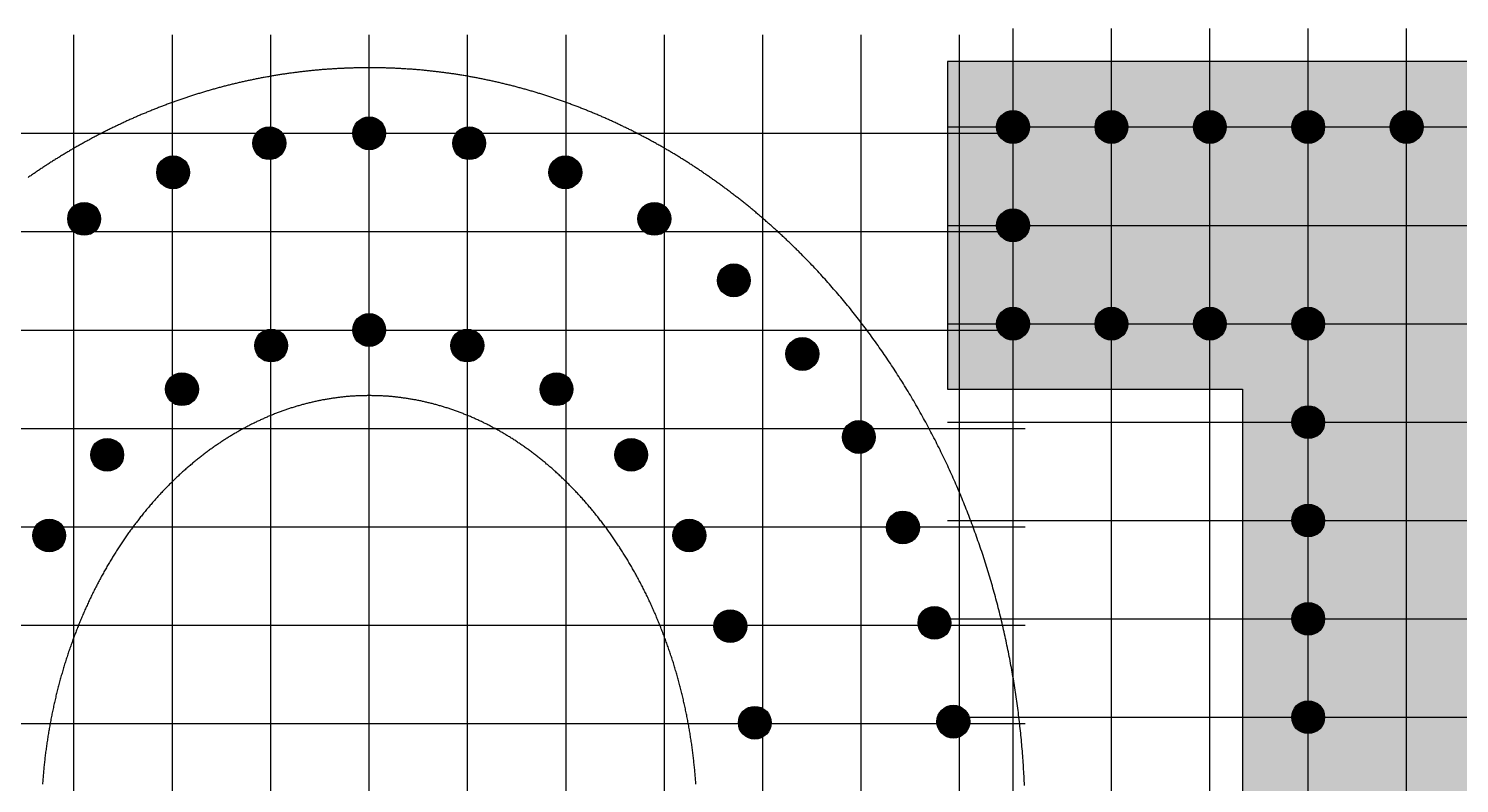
# Model space of a CAD drawing. Header units: inches. Extents: x 0 to 4525, y 0 to 244.
# Drawn here: x 52.55 to 74.36, y 12.54 to 24.05 of the extents above; entities that cross this region are included whole.
import ezdxf

# ---------------------------------------------------------------- set-up
doc = ezdxf.new("R2010")
doc.units = ezdxf.units.IN
for name, color, linetype in [('LetterFill', 7, 'Continuous'), ('LetterOutlines', 61, 'Continuous'), ('PixelFill', 22, 'Continuous'), ('PixelGuides', 160, 'Continuous'), ('PixelHoles', 90, 'Continuous')]:
    doc.layers.add(name, color=color, linetype=linetype)

# ---------------------------------------------------------------- blocks, each defined once
blk = doc.blocks.new('Pixel')
at = {"layer": 'PixelFill'}
h = blk.add_hatch(color=256, dxfattribs=at)
h.paths.add_polyline_path([(0, 0.25), (0, 0), (0.25, 0, 0.414214)])
h.paths.add_polyline_path([(0, 0.25, 0.414214), (-0.25, 0), (0, 0)])
h.paths.add_polyline_path([(0, 0), (-0.25, 0, 0.414214), (0, -0.25)])
h.paths.add_polyline_path([(0.25, 0), (0, 0), (0, -0.25, 0.414214)])
h = blk.add_hatch(color=256, dxfattribs=at)
edge = h.paths.add_edge_path()
edge.add_line((0, 0), (0, 0.25))
edge.add_arc((0, 0), 0.25, 90, 180)
edge.add_line((-0.25, 0), (0, 0))
h = blk.add_hatch(color=256, dxfattribs=at)
edge = h.paths.add_edge_path()
edge.add_line((0, 0), (0.25, 0))
edge.add_arc((0, 0), 0.25, 0, 90)
edge.add_line((0, 0.25), (0, 0))
h = blk.add_hatch(color=256, dxfattribs=at)
edge = h.paths.add_edge_path()
edge.add_line((0, -0.25), (0, 0))
edge.add_line((0, 0), (-0.25, 0))
edge.add_arc((0, 0), 0.25, 180, 270)
h = blk.add_hatch(color=256, dxfattribs=at)
edge = h.paths.add_edge_path()
edge.add_line((0, 0), (0, -0.25))
edge.add_arc((0, 0), 0.25, 270, 360)
edge.add_line((0.25, 0), (0, 0))
at = {"layer": 'PixelHoles'}
blk.add_circle((0, 0), 0.25, dxfattribs=at)

msp = doc.modelspace()

# ---------------------------------------------------------------- hatches: boundary and pattern name
at = {"layer": 'LetterFill'}
msp.add_hatch(color=256, dxfattribs=at).paths.add_polyline_path([(66.555, 18.554), (71.055, 18.554), (71.055, 5.554), (66.555, 5.554), (66.555, 0.554), (80.555, 0.554), (80.555, 5.554), (76.055, 5.554), (76.055, 18.554), (80.555, 18.554), (80.555, 23.554), (66.555, 23.554)])

# ---------------------------------------------------------------- linework, layer by layer
at = {"layer": 'LetterOutlines'}
msp.add_lwpolyline([(66.555, 0.554), (80.555, 0.554), (80.555, 5.554), (76.055, 5.554), (76.055, 18.554), (80.555, 18.554), (80.555, 23.554), (66.555, 23.554), (66.555, 18.554), (71.055, 18.554), (71.055, 5.554), (66.555, 5.554)], close=True, dxfattribs=at)
for points in [[(67.73, 12.515), (67.728, 12.55), (67.726, 12.585), (67.725, 12.619), (67.723, 12.654), (67.721, 12.689), (67.719, 12.724), (67.717, 12.758), (67.715, 12.793), (67.713, 12.828), (67.71, 12.863), (67.708, 12.897), (67.705, 12.932), (67.703, 12.967), (67.7, 13.002), (67.697, 13.036), (67.694, 13.071), (67.691, 13.106), (67.688, 13.14), (67.685, 13.175), (67.682, 13.21), (67.679, 13.244), (67.675, 13.279), (67.672, 13.313), (67.668, 13.348), (67.664, 13.383), (67.66, 13.417), (67.657, 13.452), (67.653, 13.486), (67.648, 13.521), (67.644, 13.555), (67.64, 13.59), (67.636, 13.624), (67.631, 13.659), (67.627, 13.693), (67.622, 13.728), (67.617, 13.762), (67.613, 13.797), (67.608, 13.831), (67.603, 13.865), (67.598, 13.9), (67.592, 13.934), (67.587, 13.968), (67.582, 14.003), (67.576, 14.037), (67.571, 14.071), (67.565, 14.106), (67.56, 14.14), (67.554, 14.174), (67.548, 14.208), (67.542, 14.242), (67.536, 14.277), (67.53, 14.311), (67.524, 14.345), (67.517, 14.379), (67.511, 14.413), (67.504, 14.447), (67.498, 14.481), (67.491, 14.515), (67.484, 14.549), (67.477, 14.583), (67.47, 14.617), (67.463, 14.651), (67.456, 14.685), (67.449, 14.719), (67.442, 14.753), (67.434, 14.786), (67.427, 14.82), (67.419, 14.854), (67.412, 14.888), (67.404, 14.922), (67.396, 14.955), (67.388, 14.989), (67.38, 15.023), (67.372, 15.056), (67.364, 15.09), (67.355, 15.123), (67.347, 15.157), (67.339, 15.19), (67.33, 15.224), (67.321, 15.257), (67.313, 15.291), (67.304, 15.324), (67.295, 15.357), (67.286, 15.391), (67.277, 15.424), (67.268, 15.457), (67.258, 15.491), (67.249, 15.524), (67.24, 15.557), (67.23, 15.59), (67.221, 15.623), (67.211, 15.656), (67.201, 15.689), (67.191, 15.722), (67.181, 15.755), (67.171, 15.788), (67.161, 15.821), (67.151, 15.854), (67.141, 15.887), (67.13, 15.92), (67.12, 15.952), (67.109, 15.985), (67.098, 16.018), (67.088, 16.05), (67.077, 16.083), (67.066, 16.116), (67.055, 16.148), (67.044, 16.181), (67.033, 16.213), (67.021, 16.246), (67.01, 16.278), (66.999, 16.31), (66.987, 16.343), (66.975, 16.375), (66.964, 16.407), (66.952, 16.439), (66.94, 16.472), (66.928, 16.504), (66.916, 16.536), (66.904, 16.568), (66.892, 16.6), (66.879, 16.632), (66.867, 16.664), (66.855, 16.696), (66.842, 16.727), (66.829, 16.759), (66.817, 16.791), (66.804, 16.823), (66.791, 16.854), (66.778, 16.886), (66.765, 16.917), (66.752, 16.949), (66.739, 16.98), (66.725, 17.012), (66.712, 17.043), (66.698, 17.075), (66.685, 17.106), (66.671, 17.137), (66.657, 17.168), (66.644, 17.2), (66.63, 17.231), (66.616, 17.262), (66.602, 17.293), (66.588, 17.324), (66.573, 17.355), (66.559, 17.386), (66.545, 17.416), (66.53, 17.447), (66.516, 17.478), (66.501, 17.509), (66.486, 17.539), (66.471, 17.57), (66.457, 17.6), (66.442, 17.631), (66.427, 17.661), (66.411, 17.692), (66.396, 17.722), (66.381, 17.752), (66.366, 17.782), (66.35, 17.813), (66.335, 17.843), (66.319, 17.873), (66.303, 17.903), (66.287, 17.933), (66.272, 17.963), (66.256, 17.992), (66.24, 18.022), (66.224, 18.052), (66.207, 18.082), (66.191, 18.111), (66.175, 18.141), (66.158, 18.17), (66.142, 18.2), (66.125, 18.229), (66.109, 18.259), (66.092, 18.288), (66.075, 18.317), (66.058, 18.346), (66.041, 18.376), (66.024, 18.405), (66.007, 18.434), (65.99, 18.463), (65.973, 18.491), (65.955, 18.52), (65.938, 18.549), (65.92, 18.578), (65.903, 18.606), (65.885, 18.635), (65.868, 18.664), (65.85, 18.692), (65.832, 18.721), (65.814, 18.749), (65.796, 18.777), (65.778, 18.805), (65.76, 18.834), (65.741, 18.862), (65.723, 18.89), (65.705, 18.918), (65.686, 18.946), (65.667, 18.974), (65.649, 19.001), (65.63, 19.029), (65.611, 19.057), (65.592, 19.084), (65.574, 19.112), (65.554, 19.139), (65.535, 19.167), (65.516, 19.194), (65.497, 19.221), (65.478, 19.249), (65.458, 19.276), (65.439, 19.303), (65.419, 19.33), (65.4, 19.357), (65.38, 19.384), (65.36, 19.41), (65.34, 19.437), (65.321, 19.464), (65.301, 19.49), (65.28, 19.517), (65.26, 19.544), (65.24, 19.57), (65.22, 19.596), (65.2, 19.623), (65.179, 19.649), (65.159, 19.675), (65.138, 19.701), (65.117, 19.727), (65.097, 19.753), (65.076, 19.779), (65.055, 19.804), (65.034, 19.83), (65.013, 19.856), (64.992, 19.881), (64.971, 19.907), (64.95, 19.932), (64.929, 19.957), (64.907, 19.983), (64.886, 20.008), (64.864, 20.033), (64.843, 20.058), (64.821, 20.083), (64.8, 20.108), (64.778, 20.133), (64.756, 20.157), (64.734, 20.182), (64.712, 20.207), (64.69, 20.231), (64.668, 20.256), (64.646, 20.28), (64.624, 20.304), (64.601, 20.329), (64.579, 20.353), (64.557, 20.377), (64.534, 20.401), (64.512, 20.425), (64.489, 20.448), (64.466, 20.472), (64.444, 20.496), (64.421, 20.519), (64.398, 20.543), (64.375, 20.566), (64.352, 20.59), (64.329, 20.613), (64.317, 20.625), (64.306, 20.636), (64.294, 20.648), (64.283, 20.659), (64.271, 20.671), (64.259, 20.682), (64.248, 20.694), (64.236, 20.705), (64.224, 20.717), (64.213, 20.728), (64.201, 20.74), (64.189, 20.751), (64.177, 20.762), (64.166, 20.774), (64.154, 20.785), (64.142, 20.796), (64.13, 20.808), (64.118, 20.819), (64.107, 20.83), (64.095, 20.841), (64.083, 20.853), (64.071, 20.864), (64.059, 20.875), (64.047, 20.886), (64.035, 20.897), (64.023, 20.908), (64.011, 20.919), (63.999, 20.93), (63.987, 20.941), (63.975, 20.952), (63.963, 20.963), (63.951, 20.974), (63.939, 20.985), (63.927, 20.996), (63.915, 21.007), (63.903, 21.018), (63.891, 21.029), (63.879, 21.04), (63.867, 21.051), (63.854, 21.062), (63.842, 21.072), (63.83, 21.083), (63.818, 21.094), (63.806, 21.105), (63.793, 21.115), (63.781, 21.126), (63.769, 21.137), (63.757, 21.147), (63.744, 21.158), (63.732, 21.169), (63.72, 21.179), (63.707, 21.19), (63.695, 21.2), (63.683, 21.211), (63.67, 21.221), (63.658, 21.232), (63.645, 21.242), (63.633, 21.253), (63.621, 21.263), (63.608, 21.273), (63.596, 21.284), (63.583, 21.294), (63.571, 21.304), (63.558, 21.315), (63.546, 21.325), (63.533, 21.335), (63.521, 21.345), (63.508, 21.356), (63.495, 21.366), (63.483, 21.376), (63.47, 21.386), (63.458, 21.396), (63.445, 21.406), (63.432, 21.417), (63.42, 21.427), (63.407, 21.437), (63.394, 21.447), (63.381, 21.457), (63.369, 21.467), (63.356, 21.477), (63.343, 21.486), (63.33, 21.496), (63.318, 21.506), (63.305, 21.516), (63.292, 21.526), (63.279, 21.536), (63.266, 21.546), (63.254, 21.555), (63.241, 21.565), (63.228, 21.575), (63.215, 21.585), (63.202, 21.594), (63.189, 21.604), (63.176, 21.614), (63.163, 21.623), (63.15, 21.633), (63.137, 21.642), (63.124, 21.652), (63.111, 21.661), (63.098, 21.671), (63.085, 21.68), (63.072, 21.69), (63.059, 21.699), (63.046, 21.709), (63.033, 21.718), (63.02, 21.727), (63.007, 21.737), (62.994, 21.746), (62.981, 21.755), (62.968, 21.765), (62.954, 21.774), (62.941, 21.783), (62.928, 21.792), (62.915, 21.802), (62.902, 21.811), (62.888, 21.82), (62.875, 21.829), (62.862, 21.838), (62.849, 21.847), (62.835, 21.856), (62.822, 21.865), (62.809, 21.874), (62.795, 21.883), (62.782, 21.892), (62.769, 21.901), (62.755, 21.91), (62.742, 21.919), (62.729, 21.928), (62.715, 21.937), (62.702, 21.945), (62.689, 21.954), (62.675, 21.963), (62.662, 21.972), (62.648, 21.98), (62.635, 21.989), (62.621, 21.998), (62.608, 22.006), (62.594, 22.015), (62.581, 22.024), (62.567, 22.032), (62.554, 22.041), (62.54, 22.049), (62.527, 22.058), (62.513, 22.066), (62.499, 22.075), (62.486, 22.083), (62.472, 22.092), (62.459, 22.1), (62.445, 22.108), (62.431, 22.117), (62.418, 22.125), (62.404, 22.133), (62.39, 22.142), (62.377, 22.15), (62.363, 22.158), (62.349, 22.166), (62.335, 22.174), (62.322, 22.183), (62.308, 22.191), (62.294, 22.199), (62.28, 22.207), (62.267, 22.215), (62.253, 22.223), (62.239, 22.231), (62.225, 22.239), (62.211, 22.247), (62.198, 22.255), (62.184, 22.263), (62.17, 22.271), (62.156, 22.278), (62.142, 22.286), (62.128, 22.294), (62.114, 22.302), (62.1, 22.31), (62.086, 22.317), (62.072, 22.325), (62.058, 22.333), (62.044, 22.34), (62.03, 22.348), (62.016, 22.356), (62.002, 22.363), (61.988, 22.371), (61.974, 22.378), (61.96, 22.386), (61.946, 22.393), (61.932, 22.401), (61.918, 22.408), (61.904, 22.416), (61.89, 22.423), (61.876, 22.43), (61.862, 22.438), (61.848, 22.445), (61.834, 22.452), (61.819, 22.459), (61.805, 22.467), (61.791, 22.474), (61.777, 22.481), (61.763, 22.488), (61.749, 22.495), (61.734, 22.503), (61.72, 22.51), (61.706, 22.517), (61.692, 22.524), (61.677, 22.531), (61.663, 22.538), (61.649, 22.545), (61.635, 22.552), (61.62, 22.558), (61.606, 22.565), (61.592, 22.572), (61.577, 22.579), (61.563, 22.586), (61.549, 22.593), (61.534, 22.599), (61.52, 22.606), (61.506, 22.613), (61.491, 22.62), (61.477, 22.626), (61.463, 22.633), (61.448, 22.639), (61.434, 22.646), (61.419, 22.653), (61.405, 22.659), (61.391, 22.666), (61.376, 22.672), (61.362, 22.679), (61.347, 22.685), (61.333, 22.691), (61.318, 22.698), (61.304, 22.704), (61.289, 22.71), (61.275, 22.717), (61.26, 22.723), (61.246, 22.729), (61.231, 22.735), (61.217, 22.742), (61.202, 22.748), (61.187, 22.754), (61.173, 22.76), (61.158, 22.766), (61.144, 22.772), (61.129, 22.778), (61.114, 22.784), (61.1, 22.79), (61.085, 22.796), (61.071, 22.802), (61.056, 22.808), (61.041, 22.814), (61.027, 22.82), (61.012, 22.826), (60.997, 22.832), (60.983, 22.837), (60.968, 22.843), (60.953, 22.849), (60.939, 22.855), (60.924, 22.86), (60.909, 22.866), (60.894, 22.872), (60.88, 22.877), (60.865, 22.883), (60.85, 22.888), (60.835, 22.894), (60.821, 22.899), (60.806, 22.905), (60.791, 22.91), (60.776, 22.916), (60.761, 22.921), (60.747, 22.927), (60.732, 22.932), (60.717, 22.937), (60.702, 22.942), (60.687, 22.948), (60.672, 22.953), (60.658, 22.958), (60.643, 22.963), (60.628, 22.969), (60.613, 22.974), (60.598, 22.979), (60.583, 22.984), (60.568, 22.989), (60.553, 22.994), (60.538, 22.999), (60.523, 23.004), (60.509, 23.009), (60.494, 23.014), (60.479, 23.019), (60.464, 23.024), (60.449, 23.028), (60.434, 23.033), (60.419, 23.038), (60.404, 23.043), (60.389, 23.048), (60.374, 23.052), (60.359, 23.057), (60.344, 23.062), (60.329, 23.066), (60.314, 23.071), (60.299, 23.076), (60.284, 23.08), (60.269, 23.085), (60.254, 23.089), (60.239, 23.094), (60.223, 23.098), (60.208, 23.102), (60.193, 23.107), (60.178, 23.111), (60.163, 23.116), (60.148, 23.12), (60.133, 23.124), (60.118, 23.128), (60.103, 23.133), (60.088, 23.137), (60.073, 23.141), (60.057, 23.145), (60.042, 23.149), (60.027, 23.153), (60.012, 23.158), (59.997, 23.162), (59.982, 23.166), (59.966, 23.17), (59.951, 23.174), (59.936, 23.177), (59.921, 23.181), (59.906, 23.185), (59.891, 23.189), (59.875, 23.193), (59.86, 23.197), (59.845, 23.201), (59.83, 23.204), (59.815, 23.208), (59.799, 23.212), (59.784, 23.215), (59.769, 23.219), (59.754, 23.223), (59.738, 23.226), (59.723, 23.23), (59.708, 23.233), (59.693, 23.237), (59.677, 23.24), (59.662, 23.244), (59.647, 23.247), (59.631, 23.251), (59.616, 23.254), (59.601, 23.257), (59.586, 23.261), (59.57, 23.264), (59.555, 23.267), (59.54, 23.27), (59.524, 23.274), (59.509, 23.277), (59.494, 23.28), (59.478, 23.283), (59.463, 23.286), (59.448, 23.289), (59.432, 23.292), (59.417, 23.295), (59.402, 23.298), (59.386, 23.301), (59.371, 23.304), (59.356, 23.307), (59.34, 23.31), (59.325, 23.313), (59.309, 23.316), (59.294, 23.318), (59.279, 23.321), (59.263, 23.324), (59.248, 23.327), (59.232, 23.329), (59.217, 23.332), (59.202, 23.335), (59.186, 23.337), (59.171, 23.34), (59.155, 23.342), (59.14, 23.345), (59.124, 23.347), (59.109, 23.35), (59.094, 23.352), (59.078, 23.355), (59.063, 23.357), (59.047, 23.359), (59.032, 23.362), (59.016, 23.364), (59.001, 23.366), (58.985, 23.368), (58.97, 23.371), (58.954, 23.373), (58.939, 23.375), (58.924, 23.377), (58.908, 23.379), (58.893, 23.381), (58.877, 23.383), (58.862, 23.385), (58.846, 23.387), (58.831, 23.389), (58.815, 23.391), (58.8, 23.393), (58.784, 23.395), (58.769, 23.397), (58.753, 23.399), (58.738, 23.4), (58.722, 23.402), (58.707, 23.404), (58.691, 23.406), (58.676, 23.407), (58.66, 23.409), (58.645, 23.411), (58.629, 23.412), (58.613, 23.414), (58.598, 23.415), (58.582, 23.417), (58.567, 23.418), (58.551, 23.42), (58.536, 23.421), (58.52, 23.423), (58.505, 23.424), (58.489, 23.425), (58.474, 23.427), (58.458, 23.428), (58.442, 23.429), (58.427, 23.43), (58.411, 23.432), (58.396, 23.433), (58.38, 23.434), (58.365, 23.435), (58.349, 23.436), (58.334, 23.437), (58.318, 23.438), (58.302, 23.439), (58.287, 23.44), (58.271, 23.441), (58.256, 23.442), (58.24, 23.443), (58.225, 23.444), (58.209, 23.445), (58.193, 23.446), (58.178, 23.446), (58.162, 23.447), (58.147, 23.448), (58.131, 23.449), (58.116, 23.449), (58.1, 23.45), (58.084, 23.45), (58.069, 23.451), (58.053, 23.452), (58.038, 23.452), (58.022, 23.453), (58.006, 23.453), (57.991, 23.454), (57.975, 23.454), (57.96, 23.454), (57.944, 23.455), (57.928, 23.455), (57.913, 23.455), (57.897, 23.456), (57.882, 23.456), (57.866, 23.456), (57.851, 23.456), (57.835, 23.457), (57.819, 23.457), (57.804, 23.457), (57.788, 23.457), (57.773, 23.457), (57.757, 23.457), (57.741, 23.457), (57.726, 23.457), (57.71, 23.457), (57.695, 23.457), (57.679, 23.457), (57.663, 23.457), (57.648, 23.457), (57.632, 23.456), (57.617, 23.456), (57.601, 23.456), (57.585, 23.456), (57.57, 23.455), (57.554, 23.455), (57.539, 23.455), (57.523, 23.454), (57.507, 23.454), (57.492, 23.453), (57.476, 23.453), (57.461, 23.453), (57.445, 23.452), (57.429, 23.451), (57.414, 23.451), (57.398, 23.45), (57.383, 23.45), (57.367, 23.449), (57.352, 23.448), (57.336, 23.448), (57.32, 23.447), (57.305, 23.446), (57.289, 23.445), (57.274, 23.444), (57.258, 23.444), (57.243, 23.443), (57.227, 23.442), (57.211, 23.441), (57.196, 23.44), (57.18, 23.439), (57.165, 23.438), (57.149, 23.437), (57.134, 23.436), (57.118, 23.435), (57.102, 23.434), (57.087, 23.432), (57.071, 23.431), (57.056, 23.43), (57.04, 23.429), (57.025, 23.428), (57.009, 23.426), (56.994, 23.425), (56.978, 23.424), (56.962, 23.422), (56.947, 23.421), (56.931, 23.419), (56.916, 23.418), (56.9, 23.416), (56.885, 23.415), (56.869, 23.413), (56.854, 23.412), (56.838, 23.41), (56.823, 23.409), (56.807, 23.407), (56.792, 23.405), (56.776, 23.404), (56.761, 23.402), (56.745, 23.4), (56.73, 23.398), (56.714, 23.396), (56.699, 23.395), (56.683, 23.393), (56.668, 23.391), (56.652, 23.389), (56.637, 23.387), (56.621, 23.385), (56.606, 23.383), (56.59, 23.381), (56.575, 23.379), (56.559, 23.377), (56.544, 23.375), (56.528, 23.372), (56.513, 23.37), (56.497, 23.368), (56.482, 23.366), (56.466, 23.364), (56.451, 23.361), (56.435, 23.359), (56.42, 23.357), (56.404, 23.354), (56.389, 23.352), (56.374, 23.349), (56.358, 23.347), (56.343, 23.345), (56.327, 23.342), (56.312, 23.34), (56.296, 23.337), (56.281, 23.334), (56.266, 23.332), (56.25, 23.329), (56.235, 23.326), (56.219, 23.324), (56.204, 23.321), (56.189, 23.318), (56.173, 23.315), (56.158, 23.313), (56.142, 23.31), (56.127, 23.307), (56.112, 23.304), (56.096, 23.301), (56.081, 23.298), (56.066, 23.295), (56.05, 23.292), (56.035, 23.289), (56.02, 23.286), (56.004, 23.283), (55.989, 23.28), (55.974, 23.277), (55.958, 23.274), (55.943, 23.27), (55.928, 23.267), (55.912, 23.264), (55.897, 23.261), (55.882, 23.257), (55.866, 23.254), (55.851, 23.251), (55.836, 23.247), (55.821, 23.244), (55.805, 23.24), (55.79, 23.237), (55.775, 23.233), (55.759, 23.23), (55.744, 23.226), (55.729, 23.223), (55.714, 23.219), (55.698, 23.216), (55.683, 23.212), (55.668, 23.208), (55.653, 23.205), (55.638, 23.201), (55.622, 23.197), (55.607, 23.193), (55.592, 23.189), (55.577, 23.186), (55.562, 23.182), (55.546, 23.178), (55.531, 23.174), (55.516, 23.17), (55.501, 23.166), (55.486, 23.162), (55.47, 23.158), (55.455, 23.154), (55.44, 23.15), (55.425, 23.146), (55.41, 23.141), (55.395, 23.137), (55.38, 23.133), (55.365, 23.129), (55.349, 23.124), (55.334, 23.12), (55.319, 23.116), (55.304, 23.112), (55.289, 23.107), (55.274, 23.103), (55.259, 23.098), (55.244, 23.094), (55.229, 23.089), (55.214, 23.085), (55.199, 23.08), (55.184, 23.076), (55.169, 23.071), (55.154, 23.067), (55.139, 23.062), (55.124, 23.057), (55.109, 23.053), (55.094, 23.048), (55.079, 23.043), (55.064, 23.038), (55.049, 23.034), (55.034, 23.029), (55.019, 23.024), (55.004, 23.019), (54.989, 23.014), (54.974, 23.009), (54.959, 23.004), (54.944, 22.999), (54.929, 22.994), (54.914, 22.989), (54.899, 22.984), (54.884, 22.979), (54.87, 22.974), (54.855, 22.969), (54.84, 22.964), (54.825, 22.958), (54.81, 22.953), (54.795, 22.948), (54.78, 22.943), (54.766, 22.937), (54.751, 22.932), (54.736, 22.927), (54.721, 22.921), (54.706, 22.916), (54.692, 22.911), (54.677, 22.905), (54.662, 22.9), (54.647, 22.894), (54.632, 22.889), (54.618, 22.883), (54.603, 22.877), (54.588, 22.872), (54.573, 22.866), (54.559, 22.86), (54.544, 22.855), (54.529, 22.849), (54.515, 22.843), (54.5, 22.838), (54.485, 22.832), (54.471, 22.826), (54.456, 22.82), (54.441, 22.814), (54.427, 22.808), (54.412, 22.802), (54.397, 22.796), (54.383, 22.79), (54.368, 22.784), (54.354, 22.778), (54.339, 22.772), (54.324, 22.766), (54.31, 22.76), (54.295, 22.754), (54.281, 22.748), (54.266, 22.742), (54.252, 22.736), (54.237, 22.729), (54.222, 22.723), (54.208, 22.717), (54.193, 22.71), (54.179, 22.704), (54.164, 22.698), (54.15, 22.691), (54.136, 22.685), (54.121, 22.679), (54.107, 22.672), (54.092, 22.666), (54.078, 22.659), (54.063, 22.653), (54.049, 22.646), (54.034, 22.639), (54.02, 22.633), (54.006, 22.626), (53.991, 22.619), (53.977, 22.613), (53.963, 22.606), (53.948, 22.599), (53.934, 22.593), (53.92, 22.586), (53.905, 22.579), (53.891, 22.572), (53.877, 22.565), (53.862, 22.558), (53.848, 22.551), (53.834, 22.544), (53.82, 22.538), (53.805, 22.531), (53.791, 22.524), (53.777, 22.516), (53.763, 22.509), (53.748, 22.502), (53.734, 22.495), (53.72, 22.488), (53.706, 22.481), (53.692, 22.474), (53.677, 22.466), (53.663, 22.459), (53.649, 22.452), (53.635, 22.445), (53.621, 22.437), (53.607, 22.43), (53.593, 22.423), (53.579, 22.415), (53.565, 22.408), (53.551, 22.4), (53.536, 22.393), (53.522, 22.386), (53.508, 22.378), (53.494, 22.37), (53.48, 22.363), (53.466, 22.355), (53.452, 22.348), (53.438, 22.34), (53.424, 22.332), (53.41, 22.325), (53.397, 22.317), (53.383, 22.309), (53.369, 22.302), (53.355, 22.294), (53.341, 22.286), (53.327, 22.278), (53.313, 22.27), (53.299, 22.262), (53.285, 22.255), (53.271, 22.247), (53.258, 22.239), (53.244, 22.231), (53.23, 22.223), (53.216, 22.215), (53.202, 22.207), (53.189, 22.199), (53.175, 22.19), (53.161, 22.182), (53.147, 22.174), (53.134, 22.166), (53.12, 22.158), (53.106, 22.15), (53.092, 22.141), (53.079, 22.133), (53.065, 22.125), (53.051, 22.117), (53.038, 22.108), (53.024, 22.1), (53.011, 22.091), (52.997, 22.083), (52.983, 22.075), (52.97, 22.066), (52.956, 22.058), (52.943, 22.049), (52.929, 22.041), (52.915, 22.032), (52.902, 22.024), (52.888, 22.015), (52.875, 22.006), (52.861, 21.998), (52.848, 21.989), (52.834, 21.98), (52.821, 21.972), (52.808, 21.963), (52.794, 21.954), (52.781, 21.945), (52.767, 21.937), (52.754, 21.928), (52.741, 21.919), (52.727, 21.91), (52.714, 21.901), (52.7, 21.892), (52.687, 21.883), (52.674, 21.874), (52.661, 21.865), (52.647, 21.856), (52.634, 21.847), (52.621, 21.838), (52.607, 21.829), (52.594, 21.82), (52.581, 21.811), (52.568, 21.802), (52.555, 21.792), (52.541, 21.783)], [(62.721, 12.532), (62.72, 12.553), (62.718, 12.573), (62.717, 12.594), (62.715, 12.614), (62.713, 12.635), (62.712, 12.655), (62.71, 12.675), (62.708, 12.696), (62.706, 12.716), (62.705, 12.737), (62.703, 12.757), (62.701, 12.777), (62.699, 12.798), (62.697, 12.818), (62.694, 12.839), (62.692, 12.859), (62.69, 12.879), (62.688, 12.9), (62.685, 12.92), (62.683, 12.94), (62.681, 12.961), (62.678, 12.981), (62.676, 13.001), (62.673, 13.021), (62.67, 13.042), (62.668, 13.062), (62.665, 13.082), (62.662, 13.102), (62.659, 13.123), (62.657, 13.143), (62.654, 13.163), (62.651, 13.183), (62.648, 13.203), (62.645, 13.223), (62.641, 13.244), (62.638, 13.264), (62.635, 13.284), (62.632, 13.304), (62.629, 13.324), (62.625, 13.344), (62.622, 13.364), (62.618, 13.384), (62.615, 13.404), (62.611, 13.424), (62.608, 13.444), (62.604, 13.464), (62.6, 13.484), (62.596, 13.504), (62.593, 13.524), (62.589, 13.544), (62.585, 13.564), (62.581, 13.584), (62.577, 13.603), (62.573, 13.623), (62.569, 13.643), (62.565, 13.663), (62.56, 13.683), (62.556, 13.702), (62.552, 13.722), (62.548, 13.742), (62.543, 13.762), (62.539, 13.781), (62.534, 13.801), (62.53, 13.821), (62.525, 13.84), (62.521, 13.86), (62.516, 13.879), (62.511, 13.899), (62.506, 13.918), (62.502, 13.938), (62.497, 13.957), (62.492, 13.977), (62.487, 13.996), (62.482, 14.016), (62.477, 14.035), (62.472, 14.055), (62.466, 14.074), (62.461, 14.093), (62.456, 14.113), (62.451, 14.132), (62.445, 14.151), (62.44, 14.171), (62.435, 14.19), (62.429, 14.209), (62.424, 14.228), (62.418, 14.247), (62.412, 14.266), (62.407, 14.286), (62.401, 14.305), (62.395, 14.324), (62.389, 14.343), (62.384, 14.362), (62.378, 14.381), (62.372, 14.4), (62.366, 14.419), (62.36, 14.438), (62.354, 14.457), (62.347, 14.475), (62.341, 14.494), (62.335, 14.513), (62.329, 14.532), (62.323, 14.551), (62.316, 14.569), (62.31, 14.588), (62.303, 14.607), (62.297, 14.625), (62.29, 14.644), (62.284, 14.662), (62.277, 14.681), (62.27, 14.7), (62.264, 14.718), (62.257, 14.737), (62.25, 14.755), (62.243, 14.773), (62.237, 14.792), (62.23, 14.81), (62.223, 14.828), (62.216, 14.847), (62.209, 14.865), (62.201, 14.883), (62.194, 14.901), (62.187, 14.92), (62.18, 14.938), (62.173, 14.956), (62.165, 14.974), (62.158, 14.992), (62.151, 15.01), (62.143, 15.028), (62.136, 15.046), (62.128, 15.064), (62.121, 15.082), (62.113, 15.1), (62.105, 15.118), (62.098, 15.135), (62.09, 15.153), (62.082, 15.171), (62.074, 15.188), (62.067, 15.206), (62.059, 15.224), (62.051, 15.241), (62.043, 15.259), (62.035, 15.276), (62.027, 15.294), (62.019, 15.311), (62.01, 15.329), (62.002, 15.346), (61.994, 15.364), (61.986, 15.381), (61.977, 15.398), (61.969, 15.415), (61.961, 15.433), (61.952, 15.45), (61.944, 15.467), (61.935, 15.484), (61.927, 15.501), (61.918, 15.518), (61.91, 15.535), (61.901, 15.552), (61.892, 15.569), (61.883, 15.586), (61.875, 15.603), (61.866, 15.619), (61.857, 15.636), (61.848, 15.653), (61.839, 15.67), (61.83, 15.686), (61.821, 15.703), (61.812, 15.719), (61.803, 15.736), (61.794, 15.752), (61.785, 15.769), (61.776, 15.785), (61.766, 15.802), (61.757, 15.818), (61.748, 15.834), (61.738, 15.851), (61.729, 15.867), (61.72, 15.883), (61.71, 15.899), (61.701, 15.915), (61.691, 15.931), (61.681, 15.947), (61.672, 15.963), (61.662, 15.979), (61.652, 15.995), (61.643, 16.011), (61.633, 16.027), (61.623, 16.042), (61.613, 16.058), (61.603, 16.074), (61.594, 16.089), (61.584, 16.105), (61.574, 16.12), (61.564, 16.136), (61.554, 16.151), (61.543, 16.167), (61.533, 16.182), (61.523, 16.197), (61.513, 16.213), (61.503, 16.228), (61.492, 16.243), (61.482, 16.258), (61.472, 16.273), (61.461, 16.288), (61.451, 16.303), (61.441, 16.318), (61.43, 16.333), (61.42, 16.348), (61.409, 16.363), (61.399, 16.378), (61.388, 16.392), (61.377, 16.407), (61.367, 16.422), (61.356, 16.436), (61.345, 16.451), (61.335, 16.465), (61.324, 16.48), (61.313, 16.494), (61.302, 16.509), (61.291, 16.523), (61.28, 16.537), (61.269, 16.551), (61.258, 16.566), (61.247, 16.58), (61.236, 16.594), (61.225, 16.608), (61.214, 16.622), (61.203, 16.636), (61.192, 16.65), (61.181, 16.664), (61.169, 16.677), (61.158, 16.691), (61.147, 16.705), (61.136, 16.719), (61.124, 16.732), (61.113, 16.746), (61.101, 16.759), (61.09, 16.773), (61.079, 16.786), (61.067, 16.799), (61.056, 16.813), (61.044, 16.826), (61.032, 16.839), (61.021, 16.853), (61.009, 16.866), (60.998, 16.879), (60.986, 16.892), (60.974, 16.905), (60.962, 16.918), (60.951, 16.931), (60.939, 16.943), (60.927, 16.956), (60.915, 16.969), (60.903, 16.982), (60.891, 16.994), (60.879, 17.007), (60.868, 17.019), (60.856, 17.032), (60.844, 17.044), (60.832, 17.057), (60.819, 17.069), (60.807, 17.081), (60.795, 17.094), (60.783, 17.106), (60.771, 17.118), (60.759, 17.13), (60.747, 17.142), (60.734, 17.154), (60.722, 17.166), (60.71, 17.178), (60.698, 17.19), (60.685, 17.201), (60.673, 17.213), (60.66, 17.225), (60.648, 17.236), (60.636, 17.248), (60.623, 17.26), (60.611, 17.271), (60.598, 17.282), (60.586, 17.294), (60.573, 17.305), (60.561, 17.316), (60.548, 17.328), (60.535, 17.339), (60.523, 17.35), (60.51, 17.361), (60.497, 17.372), (60.485, 17.383), (60.472, 17.394), (60.459, 17.405), (60.446, 17.415), (60.434, 17.426), (60.421, 17.437), (60.408, 17.447), (60.395, 17.458), (60.382, 17.468), (60.369, 17.479), (60.357, 17.489), (60.344, 17.5), (60.331, 17.51), (60.318, 17.52), (60.305, 17.53), (60.292, 17.54), (60.279, 17.551), (60.266, 17.561), (60.253, 17.571), (60.239, 17.58), (60.226, 17.59), (60.213, 17.6), (60.2, 17.61), (60.187, 17.62), (60.174, 17.629), (60.161, 17.639), (60.147, 17.648), (60.134, 17.658), (60.121, 17.667), (60.108, 17.677), (60.094, 17.686), (60.081, 17.695), (60.068, 17.704), (60.054, 17.713), (60.041, 17.722), (60.028, 17.732), (60.014, 17.74), (60.001, 17.749), (59.987, 17.758), (59.974, 17.767), (59.961, 17.776), (59.947, 17.785), (59.934, 17.793), (59.92, 17.802), (59.907, 17.81), (59.893, 17.819), (59.879, 17.827), (59.866, 17.836), (59.852, 17.844), (59.839, 17.852), (59.825, 17.86), (59.812, 17.868), (59.798, 17.877), (59.784, 17.885), (59.771, 17.893), (59.757, 17.9), (59.743, 17.908), (59.73, 17.916), (59.716, 17.924), (59.702, 17.932), (59.688, 17.939), (59.675, 17.947), (59.661, 17.954), (59.647, 17.962), (59.633, 17.969), (59.619, 17.977), (59.606, 17.984), (59.592, 17.991), (59.578, 17.998), (59.564, 18.006), (59.55, 18.013), (59.536, 18.02), (59.522, 18.027), (59.508, 18.034), (59.495, 18.04), (59.481, 18.047), (59.467, 18.054), (59.453, 18.061), (59.439, 18.067), (59.425, 18.074), (59.411, 18.08), (59.397, 18.087), (59.383, 18.093), (59.369, 18.1), (59.355, 18.106), (59.341, 18.112), (59.327, 18.119), (59.312, 18.125), (59.298, 18.131), (59.284, 18.137), (59.27, 18.143), (59.256, 18.149), (59.242, 18.155), (59.228, 18.16), (59.214, 18.166), (59.2, 18.172), (59.185, 18.177), (59.171, 18.183), (59.157, 18.189), (59.143, 18.194), (59.129, 18.199), (59.115, 18.205), (59.1, 18.21), (59.086, 18.215), (59.072, 18.221), (59.058, 18.226), (59.043, 18.231), (59.029, 18.236), (59.015, 18.241), (59.001, 18.246), (58.986, 18.25), (58.972, 18.255), (58.958, 18.26), (58.943, 18.265), (58.929, 18.269), (58.915, 18.274), (58.901, 18.278), (58.886, 18.283), (58.872, 18.287), (58.858, 18.292), (58.843, 18.296), (58.829, 18.3), (58.814, 18.304), (58.8, 18.308), (58.786, 18.313), (58.771, 18.317), (58.757, 18.321), (58.743, 18.324), (58.728, 18.328), (58.714, 18.332), (58.699, 18.336), (58.685, 18.339), (58.671, 18.343), (58.656, 18.347), (58.642, 18.35), (58.627, 18.354), (58.613, 18.357), (58.598, 18.36), (58.584, 18.364), (58.57, 18.367), (58.555, 18.37), (58.541, 18.373), (58.526, 18.376), (58.512, 18.379), (58.497, 18.382), (58.483, 18.385), (58.468, 18.388), (58.454, 18.391), (58.439, 18.393), (58.425, 18.396), (58.41, 18.398), (58.396, 18.401), (58.381, 18.404), (58.367, 18.406), (58.352, 18.408), (58.338, 18.411), (58.323, 18.413), (58.309, 18.415), (58.294, 18.417), (58.28, 18.419), (58.265, 18.421), (58.251, 18.423), (58.236, 18.425), (58.222, 18.427), (58.207, 18.429), (58.193, 18.431), (58.178, 18.433), (58.164, 18.434), (58.149, 18.436), (58.135, 18.437), (58.12, 18.439), (58.105, 18.44), (58.091, 18.442), (58.076, 18.443), (58.062, 18.444), (58.047, 18.445), (58.033, 18.447), (58.018, 18.448), (58.004, 18.449), (57.989, 18.45), (57.974, 18.451), (57.96, 18.451), (57.945, 18.452), (57.931, 18.453), (57.916, 18.454), (57.902, 18.454), (57.887, 18.455), (57.872, 18.455), (57.858, 18.456), (57.843, 18.456), (57.829, 18.457), (57.814, 18.457), (57.8, 18.457), (57.785, 18.457), (57.77, 18.458), (57.756, 18.458), (57.741, 18.458), (57.727, 18.458), (57.712, 18.458), (57.698, 18.457), (57.683, 18.457), (57.668, 18.457), (57.654, 18.457), (57.639, 18.456), (57.625, 18.456), (57.61, 18.455), (57.596, 18.455), (57.581, 18.454), (57.566, 18.454), (57.552, 18.453), (57.537, 18.452), (57.523, 18.451), (57.508, 18.451), (57.494, 18.45), (57.479, 18.449), (57.464, 18.448), (57.45, 18.447), (57.435, 18.445), (57.421, 18.444), (57.406, 18.443), (57.392, 18.442), (57.377, 18.44), (57.363, 18.439), (57.348, 18.437), (57.333, 18.436), (57.319, 18.434), (57.304, 18.433), (57.29, 18.431), (57.275, 18.429), (57.261, 18.427), (57.246, 18.425), (57.232, 18.423), (57.217, 18.421), (57.203, 18.419), (57.188, 18.417), (57.174, 18.415), (57.159, 18.413), (57.145, 18.411), (57.13, 18.408), (57.116, 18.406), (57.101, 18.404), (57.087, 18.401), (57.072, 18.399), (57.058, 18.396), (57.043, 18.393), (57.029, 18.391), (57.014, 18.388), (57, 18.385), (56.985, 18.382), (56.971, 18.379), (56.956, 18.376), (56.942, 18.373), (56.927, 18.37), (56.913, 18.367), (56.899, 18.364), (56.884, 18.36), (56.87, 18.357), (56.855, 18.354), (56.841, 18.35), (56.826, 18.347), (56.812, 18.343), (56.798, 18.339), (56.783, 18.336), (56.769, 18.332), (56.754, 18.328), (56.74, 18.324), (56.726, 18.321), (56.711, 18.317), (56.697, 18.313), (56.683, 18.309), (56.668, 18.304), (56.654, 18.3), (56.64, 18.296), (56.625, 18.292), (56.611, 18.287), (56.597, 18.283), (56.582, 18.279), (56.568, 18.274), (56.554, 18.269), (56.539, 18.265), (56.525, 18.26), (56.511, 18.255), (56.496, 18.251), (56.482, 18.246), (56.468, 18.241), (56.454, 18.236), (56.439, 18.231), (56.425, 18.226), (56.411, 18.221), (56.397, 18.215), (56.382, 18.21), (56.368, 18.205), (56.354, 18.2), (56.34, 18.194), (56.326, 18.189), (56.311, 18.183), (56.297, 18.178), (56.283, 18.172), (56.269, 18.166), (56.255, 18.16), (56.241, 18.155), (56.227, 18.149), (56.213, 18.143), (56.198, 18.137), (56.184, 18.131), (56.17, 18.125), (56.156, 18.119), (56.142, 18.112), (56.128, 18.106), (56.114, 18.1), (56.1, 18.093), (56.086, 18.087), (56.072, 18.08), (56.058, 18.074), (56.044, 18.067), (56.03, 18.061), (56.016, 18.054), (56.002, 18.047), (55.988, 18.04), (55.974, 18.034), (55.96, 18.027), (55.946, 18.02), (55.932, 18.013), (55.919, 18.005), (55.905, 17.998), (55.891, 17.991), (55.877, 17.984), (55.863, 17.977), (55.849, 17.969), (55.836, 17.962), (55.822, 17.954), (55.808, 17.947), (55.794, 17.939), (55.781, 17.931), (55.767, 17.924), (55.753, 17.916), (55.739, 17.908), (55.726, 17.9), (55.712, 17.892), (55.698, 17.884), (55.685, 17.876), (55.671, 17.868), (55.657, 17.86), (55.644, 17.852), (55.63, 17.844), (55.617, 17.835), (55.603, 17.827), (55.589, 17.819), (55.576, 17.81), (55.562, 17.802), (55.549, 17.793), (55.535, 17.784), (55.522, 17.776), (55.509, 17.767), (55.495, 17.758), (55.482, 17.749), (55.468, 17.74), (55.455, 17.731), (55.442, 17.722), (55.428, 17.713), (55.415, 17.704), (55.402, 17.695), (55.388, 17.686), (55.375, 17.676), (55.362, 17.667), (55.348, 17.658), (55.335, 17.648), (55.322, 17.639), (55.309, 17.629), (55.296, 17.619), (55.282, 17.61), (55.269, 17.6), (55.256, 17.59), (55.243, 17.58), (55.23, 17.57), (55.217, 17.56), (55.204, 17.55), (55.191, 17.54), (55.178, 17.53), (55.165, 17.52), (55.152, 17.51), (55.139, 17.5), (55.126, 17.489), (55.113, 17.479), (55.1, 17.468), (55.087, 17.458), (55.075, 17.447), (55.062, 17.437), (55.049, 17.426), (55.036, 17.415), (55.023, 17.405), (55.011, 17.394), (54.998, 17.383), (54.985, 17.372), (54.973, 17.361), (54.96, 17.35), (54.947, 17.339), (54.935, 17.328), (54.922, 17.317), (54.909, 17.305), (54.897, 17.294), (54.884, 17.283), (54.872, 17.271), (54.859, 17.26), (54.847, 17.248), (54.835, 17.237), (54.822, 17.225), (54.81, 17.213), (54.797, 17.202), (54.785, 17.19), (54.773, 17.178), (54.76, 17.166), (54.748, 17.154), (54.736, 17.142), (54.724, 17.13), (54.712, 17.118), (54.699, 17.106), (54.687, 17.094), (54.675, 17.082), (54.663, 17.069), (54.651, 17.057), (54.639, 17.045), (54.627, 17.032), (54.615, 17.02), (54.603, 17.007), (54.591, 16.994), (54.579, 16.982), (54.567, 16.969), (54.556, 16.956), (54.544, 16.944), (54.532, 16.931), (54.52, 16.918), (54.508, 16.905), (54.497, 16.892), (54.485, 16.879), (54.473, 16.866), (54.462, 16.853), (54.45, 16.839), (54.439, 16.826), (54.427, 16.813), (54.416, 16.8), (54.404, 16.786), (54.393, 16.773), (54.381, 16.759), (54.37, 16.746), (54.358, 16.732), (54.347, 16.719), (54.336, 16.705), (54.325, 16.691), (54.313, 16.677), (54.302, 16.664), (54.291, 16.65), (54.28, 16.636), (54.269, 16.622), (54.257, 16.608), (54.246, 16.594), (54.235, 16.58), (54.224, 16.565), (54.213, 16.551), (54.202, 16.537), (54.192, 16.523), (54.181, 16.508), (54.17, 16.494), (54.159, 16.48), (54.148, 16.465), (54.137, 16.451), (54.127, 16.436), (54.116, 16.422), (54.105, 16.407), (54.095, 16.392), (54.084, 16.377), (54.074, 16.363), (54.063, 16.348), (54.053, 16.333), (54.042, 16.318), (54.032, 16.303), (54.021, 16.288), (54.011, 16.273), (54.001, 16.258), (53.99, 16.243), (53.98, 16.228), (53.97, 16.212), (53.96, 16.197), (53.949, 16.182), (53.939, 16.166), (53.929, 16.151), (53.919, 16.136), (53.909, 16.12), (53.899, 16.105), (53.889, 16.089), (53.879, 16.073), (53.869, 16.058), (53.86, 16.042), (53.85, 16.026), (53.84, 16.011), (53.83, 15.995), (53.821, 15.979), (53.811, 15.963), (53.801, 15.947), (53.792, 15.931), (53.782, 15.915), (53.773, 15.899), (53.763, 15.883), (53.754, 15.867), (53.744, 15.85), (53.735, 15.834), (53.726, 15.818), (53.716, 15.802), (53.707, 15.785), (53.698, 15.769), (53.689, 15.752), (53.68, 15.736), (53.67, 15.719), (53.661, 15.703), (53.652, 15.686), (53.643, 15.67), (53.634, 15.653), (53.625, 15.636), (53.617, 15.62), (53.608, 15.603), (53.599, 15.586), (53.59, 15.569), (53.582, 15.552), (53.573, 15.535), (53.564, 15.518), (53.556, 15.501), (53.547, 15.484), (53.539, 15.467), (53.53, 15.45), (53.522, 15.433), (53.513, 15.416), (53.505, 15.398), (53.497, 15.381), (53.488, 15.364), (53.48, 15.346), (53.472, 15.329), (53.464, 15.312), (53.456, 15.294), (53.448, 15.277), (53.44, 15.259), (53.432, 15.242), (53.424, 15.224), (53.416, 15.206), (53.408, 15.189), (53.4, 15.171), (53.392, 15.153), (53.385, 15.135), (53.377, 15.118), (53.369, 15.1), (53.362, 15.082), (53.354, 15.064), (53.347, 15.046), (53.339, 15.028), (53.332, 15.01), (53.324, 14.992), (53.317, 14.974), (53.31, 14.956), (53.303, 14.938), (53.295, 14.92), (53.288, 14.902), (53.281, 14.883), (53.274, 14.865), (53.267, 14.847), (53.26, 14.829), (53.253, 14.81), (53.246, 14.792), (53.239, 14.773), (53.232, 14.755), (53.226, 14.737), (53.219, 14.718), (53.212, 14.7), (53.206, 14.681), (53.199, 14.662), (53.192, 14.644), (53.186, 14.625), (53.179, 14.607), (53.173, 14.588), (53.167, 14.569), (53.16, 14.551), (53.154, 14.532), (53.148, 14.513), (53.141, 14.494), (53.135, 14.475), (53.129, 14.456), (53.123, 14.438), (53.117, 14.419), (53.111, 14.4), (53.105, 14.381), (53.099, 14.362), (53.093, 14.343), (53.088, 14.324), (53.082, 14.305), (53.076, 14.286), (53.071, 14.266), (53.065, 14.247), (53.059, 14.228), (53.054, 14.209), (53.048, 14.19), (53.043, 14.17), (53.037, 14.151), (53.032, 14.132), (53.027, 14.113), (53.022, 14.093), (53.016, 14.074), (53.011, 14.055), (53.006, 14.035), (53.001, 14.016), (52.996, 13.996), (52.991, 13.977), (52.986, 13.957), (52.981, 13.938), (52.976, 13.918), (52.972, 13.899), (52.967, 13.879), (52.962, 13.86), (52.958, 13.84), (52.953, 13.82), (52.949, 13.801), (52.944, 13.781), (52.94, 13.761), (52.935, 13.742), (52.931, 13.722), (52.927, 13.702), (52.922, 13.683), (52.918, 13.663), (52.914, 13.643), (52.91, 13.623), (52.906, 13.603), (52.902, 13.583), (52.898, 13.564), (52.894, 13.544), (52.89, 13.524), (52.886, 13.504), (52.882, 13.484), (52.879, 13.464), (52.875, 13.444), (52.871, 13.424), (52.868, 13.404), (52.864, 13.384), (52.861, 13.364), (52.857, 13.344), (52.854, 13.324), (52.851, 13.304), (52.847, 13.284), (52.844, 13.264), (52.841, 13.244), (52.838, 13.223), (52.835, 13.203), (52.832, 13.183), (52.829, 13.163), (52.826, 13.143), (52.823, 13.123), (52.82, 13.102), (52.817, 13.082), (52.815, 13.062), (52.812, 13.042), (52.809, 13.021), (52.807, 13.001), (52.804, 12.981), (52.802, 12.961), (52.799, 12.94), (52.797, 12.92), (52.795, 12.9), (52.792, 12.879), (52.79, 12.859), (52.788, 12.839), (52.786, 12.818), (52.784, 12.798), (52.782, 12.778), (52.78, 12.757), (52.778, 12.737), (52.776, 12.716), (52.774, 12.696), (52.772, 12.676), (52.771, 12.655), (52.769, 12.635), (52.767, 12.614), (52.766, 12.594), (52.764, 12.573), (52.763, 12.553), (52.761, 12.532)]]:
    msp.add_lwpolyline(points, dxfattribs=at)
at = {"layer": 'PixelGuides'}
for p, q in [((67.555, 0.054), (67.555, 24.054)), ((69.055, 0.054), (69.055, 24.054)), ((70.555, 0.054), (70.555, 24.054)), ((72.055, 0.054), (72.055, 24.054)), ((73.555, 0.054), (73.555, 24.054)), ((53.241, -0.042), (53.241, 23.958)), ((54.741, -0.042), (54.741, 23.958)), ((56.241, -0.042), (56.241, 23.958)), ((57.741, -0.042), (57.741, 23.958)), ((59.241, -0.042), (59.241, 23.958)), ((60.741, -0.042), (60.741, 23.958)), ((62.241, -0.042), (62.241, 23.958)), ((63.741, -0.042), (63.741, 23.958)), ((65.241, -0.042), (65.241, 23.958)), ((66.741, -0.042), (66.741, 23.958)), ((66.555, 22.554), (80.555, 22.554)), ((47.741, 22.458), (67.739, 22.458)), ((47.741, 20.958), (67.739, 20.958)), ((66.555, 21.054), (80.555, 21.054)), ((47.741, 19.458), (67.739, 19.458)), ((66.555, 19.554), (80.555, 19.554)), ((47.741, 17.958), (67.739, 17.958)), ((66.555, 18.054), (80.555, 18.054)), ((47.741, 16.458), (67.739, 16.458)), ((66.555, 16.554), (80.555, 16.554)), ((66.555, 15.054), (80.555, 15.054)), ((47.741, 14.958), (67.739, 14.958)), ((66.555, 13.554), (80.555, 13.554)), ((47.741, 13.458), (67.739, 13.458))]:
    msp.add_line(p, q, dxfattribs=at)

# ---------------------------------------------------------------- block references
at = {"layer": 'PixelHoles'}
for p in [(57.741, 22.458), (67.555, 22.554), (69.055, 22.554), (70.555, 22.554), (72.055, 22.554), (73.555, 22.554), (56.218, 22.306), (59.265, 22.306), (54.752, 21.862), (60.731, 21.862), (53.395, 21.152), (62.088, 21.152), (67.555, 21.054), (63.3, 20.215), (57.741, 19.458), (67.555, 19.554), (69.055, 19.554), (70.555, 19.554), (72.055, 19.554), (56.247, 19.221), (59.236, 19.221), (64.344, 19.093), (54.887, 18.555), (60.596, 18.555), (72.055, 18.054), (65.205, 17.826), (53.748, 17.555), (61.735, 17.555), (72.055, 16.554), (65.877, 16.448), (52.863, 16.324), (62.62, 16.324), (72.055, 15.054), (63.246, 14.942), (66.357, 14.993), (72.055, 13.554), (63.618, 13.47), (66.645, 13.487)]:
    msp.add_blockref('Pixel', p, dxfattribs=at)

doc.saveas('drawing.dxf')
